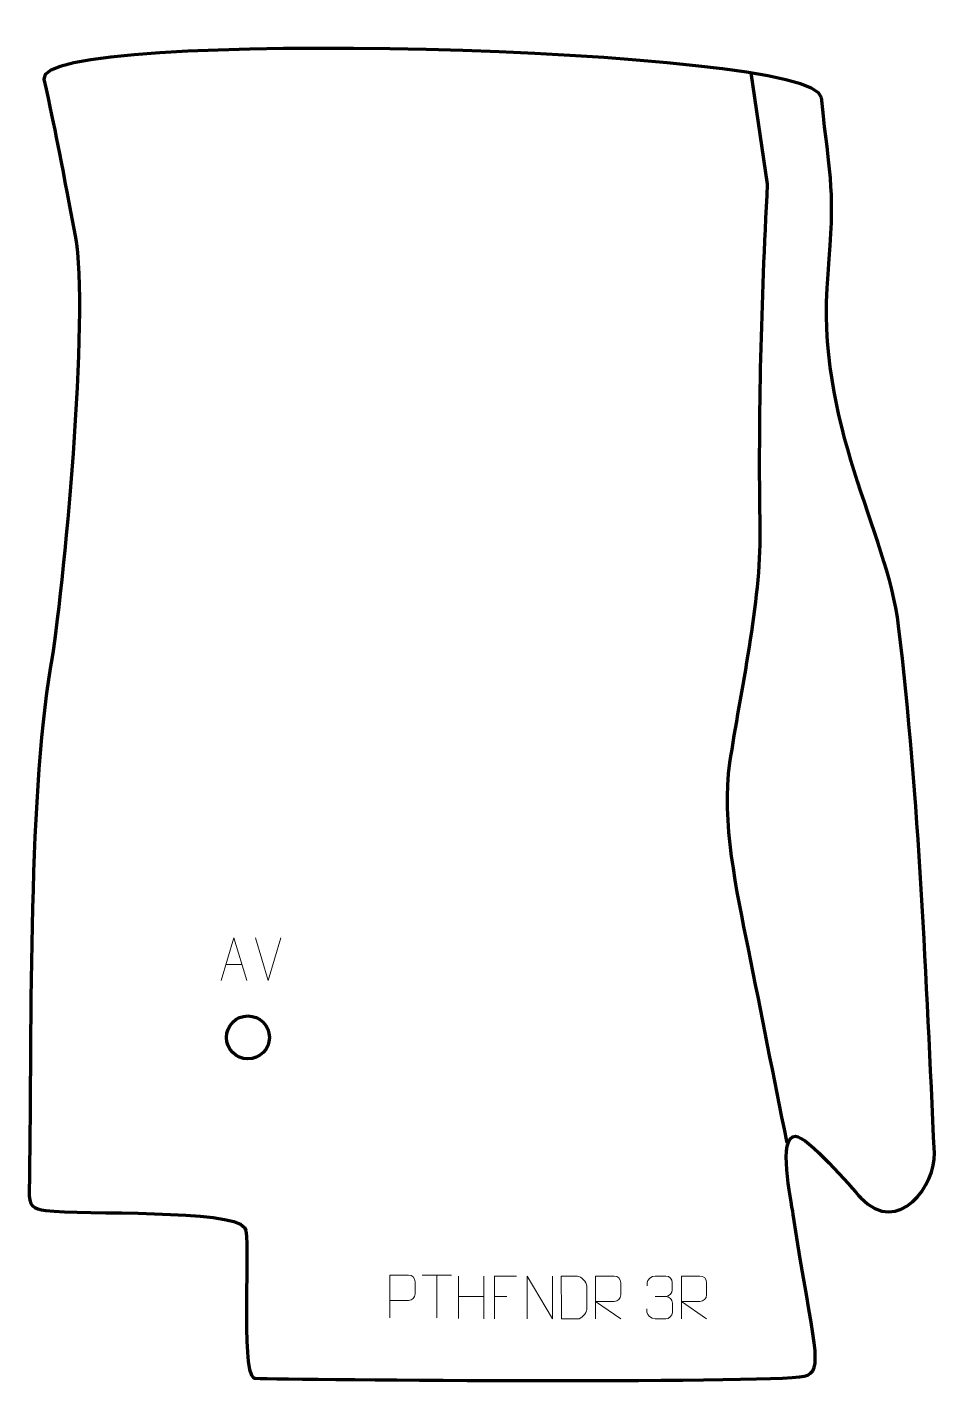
# Model space of a CAD drawing. Header units: millimetres. Extents: x -562 to -32, y -25 to 766.
import ezdxf

# ---------------------------------------------------------------- set-up
doc = ezdxf.new("R2010")
doc.units = ezdxf.units.MM
doc.header["$MEASUREMENT"] = 0
doc.layers.add('layer 1', color=7, linetype='Continuous', plot=False)
doc.layers.add('layer 2', color=7, linetype='Continuous')
doc.layers.add('layer 3', color=7, linetype='Continuous')

msp = doc.modelspace()

# ---------------------------------------------------------------- linework, layer by layer
at = {"layer": 'layer 1', "color": 250, "lineweight": 9}
for points, knots in [([(-448.7895, 209.9457), (-448.7895, 209.9457), (-441.4185, 234.8992), (-441.4185, 234.8992), (-441.4185, 234.8992), (-441.4185, 234.8992), (-433.8486, 209.9457), (-433.8486, 209.9457)], [0, 0, 0, 0, 0.33333333, 0.33333333, 0.33333333, 0.33333333, 1, 1, 1, 1]), ([(-350.3875, 13.1537), (-350.3875, 13.1537), (-350.3875, 38.1073), (-350.3875, 38.1073), (-350.3875, 38.1073), (-346.7925, 38.1073), (-343.1972, 38.1073), (-339.6018, 38.1073), (-339.6018, 38.1073), (-337.2766, 38.0694), (-335.7192, 36.5793), (-335.7234, 34.2132), (-335.7234, 34.2132), (-335.7238, 32.1775), (-335.7238, 29.1182), (-335.7234, 27.0822), (-335.7234, 27.0822), (-335.7299, 25.2068), (-337.5421, 23.2649), (-339.5517, 23.2458), (-339.5517, 23.2458), (-339.5517, 23.2458), (-350.3875, 23.2458), (-350.3875, 23.2458)], [0, 0, 0, 0, 0.14285714, 0.14285714, 0.14285714, 0.14285714, 0.28571429, 0.28571429, 0.28571429, 0.28571429, 0.42857143, 0.42857143, 0.42857143, 0.42857143, 0.57142857, 0.57142857, 0.57142857, 0.57142857, 0.71428571, 0.71428571, 0.71428571, 0.71428571, 1, 1, 1, 1]), ([(-276.6185, 37.5126), (-276.6185, 37.5126), (-289.4925, 37.5126), (-289.4925, 37.5126), (-289.4925, 37.5126), (-289.4925, 37.5126), (-289.4925, 12.559), (-289.4925, 12.559)], [0, 0, 0, 0, 0.33333333, 0.33333333, 0.33333333, 0.33333333, 1, 1, 1, 1]), ([(-270.3829, 12.5591), (-270.3829, 12.5591), (-270.3829, 37.5126), (-270.3829, 37.5126), (-270.3829, 37.5126), (-270.3829, 37.5126), (-255.7281, 12.5591), (-255.7281, 12.5591), (-255.7281, 12.5591), (-255.7281, 12.5591), (-255.7281, 37.5126), (-255.7281, 37.5126)], [0, 0, 0, 0, 0.25, 0.25, 0.25, 0.25, 0.5, 0.5, 0.5, 0.5, 1, 1, 1, 1]), ([(-250.4478, 12.5872), (-248.116, 12.5876), (-243.1658, 12.5636), (-240.8343, 12.5633), (-240.8343, 12.5633), (-238.9093, 12.4579), (-235.5907, 15.9995), (-235.6019, 18.0168), (-235.6019, 18.0168), (-235.6023, 23.7869), (-235.6023, 25.9566), (-235.6019, 31.7259), (-235.6019, 31.7259), (-235.6062, 33.864), (-238.9807, 37.5241), (-241.1331, 37.5106), (-241.1331, 37.5106), (-243.4588, 37.5106), (-248.1831, 37.5106), (-250.5092, 37.5106), (-250.5092, 37.5106), (-250.5088, 31.7637), (-250.4475, 18.3345), (-250.4478, 12.5872)], [0, 0, 0, 0, 0.14285714, 0.14285714, 0.14285714, 0.14285714, 0.28571429, 0.28571429, 0.28571429, 0.28571429, 0.42857143, 0.42857143, 0.42857143, 0.42857143, 0.57142857, 0.57142857, 0.57142857, 0.57142857, 0.71428571, 0.71428571, 0.71428571, 0.71428571, 1, 1, 1, 1]), ([(-230.4782, 12.5722), (-230.4782, 12.5722), (-230.4782, 37.5257), (-230.4782, 37.5257), (-230.4782, 37.5257), (-226.8834, 37.5257), (-223.2879, 37.5257), (-219.6927, 37.5257), (-219.6927, 37.5257), (-217.3674, 37.488), (-215.8101, 35.998), (-215.8142, 33.6316), (-215.8142, 33.6316), (-215.8146, 31.5961), (-215.8146, 28.5367), (-215.8142, 26.5007), (-215.8142, 26.5007), (-215.8207, 24.6252), (-217.633, 22.6834), (-219.6425, 22.6643), (-219.6425, 22.6643), (-219.6425, 22.6643), (-230.4782, 22.6643), (-230.4782, 22.6643), (-230.4782, 22.6643), (-230.4782, 22.6643), (-215.8235, 12.5722), (-215.8235, 12.5722)], [0, 0, 0, 0, 0.125, 0.125, 0.125, 0.125, 0.25, 0.25, 0.25, 0.25, 0.375, 0.375, 0.375, 0.375, 0.5, 0.5, 0.5, 0.5, 0.625, 0.625, 0.625, 0.625, 0.75, 0.75, 0.75, 0.75, 1, 1, 1, 1]), ([(-200.5108, 31.8414), (-200.5108, 31.8414), (-200.5108, 33.6986), (-200.5108, 33.6986), (-200.5108, 33.6986), (-200.5251, 35.4405), (-197.8606, 37.5586), (-195.8015, 37.5359), (-195.8015, 37.5359), (-193.7374, 37.5359), (-191.6734, 37.5359), (-189.6097, 37.5359), (-189.6097, 37.5359), (-187.4152, 37.5447), (-185.8169, 35.6979), (-185.7725, 33.7858), (-185.7725, 33.7858), (-185.7729, 32.3507), (-185.7729, 30.9156), (-185.7725, 29.4801), (-185.7725, 29.4801), (-185.8211, 27.8266), (-187.4237, 25.5966), (-189.622, 25.6066), (-189.622, 25.6066), (-187.4183, 25.5954), (-185.8103, 23.7922), (-185.7563, 21.7327), (-185.7563, 21.7327), (-185.7567, 19.948), (-185.7567, 18.1633), (-185.7563, 16.3782), (-185.7563, 16.3782), (-185.7462, 14.3168), (-187.8011, 12.5537), (-189.622, 12.5618), (-189.622, 12.5618), (-191.6873, 12.5621), (-193.7525, 12.5621), (-195.8181, 12.5618), (-195.8181, 12.5618), (-197.9867, 12.5733), (-200.5177, 14.9735), (-200.5363, 16.4353), (-200.5363, 16.4353), (-200.5363, 16.4353), (-200.5363, 18.3439), (-200.5363, 18.3439)], [0, 0, 0, 0, 0.07692308, 0.07692308, 0.07692308, 0.07692308, 0.15384615, 0.15384615, 0.15384615, 0.15384615, 0.23076923, 0.23076923, 0.23076923, 0.23076923, 0.30769231, 0.30769231, 0.30769231, 0.30769231, 0.38461538, 0.38461538, 0.38461538, 0.38461538, 0.46153846, 0.46153846, 0.46153846, 0.46153846, 0.53846154, 0.53846154, 0.53846154, 0.53846154, 0.61538462, 0.61538462, 0.61538462, 0.61538462, 0.69230769, 0.69230769, 0.69230769, 0.69230769, 0.76923077, 0.76923077, 0.76923077, 0.76923077, 0.84615385, 0.84615385, 0.84615385, 0.84615385, 1, 1, 1, 1]), ([(-180.4782, 12.5722), (-180.4782, 12.5722), (-180.4782, 37.5257), (-180.4782, 37.5257), (-180.4782, 37.5257), (-176.8834, 37.5257), (-173.2879, 37.5257), (-169.6927, 37.5257), (-169.6927, 37.5257), (-167.3674, 37.488), (-165.8101, 35.998), (-165.8142, 33.6316), (-165.8142, 33.6316), (-165.8146, 31.5961), (-165.8146, 28.5367), (-165.8142, 26.5007), (-165.8142, 26.5007), (-165.8207, 24.6252), (-167.633, 22.6834), (-169.6425, 22.6643), (-169.6425, 22.6643), (-169.6425, 22.6643), (-180.4782, 22.6643), (-180.4782, 22.6643), (-180.4782, 22.6643), (-180.4782, 22.6643), (-165.8235, 12.5722), (-165.8235, 12.5722)], [0, 0, 0, 0, 0.125, 0.125, 0.125, 0.125, 0.25, 0.25, 0.25, 0.25, 0.375, 0.375, 0.375, 0.375, 0.5, 0.5, 0.5, 0.5, 0.625, 0.625, 0.625, 0.625, 0.75, 0.75, 0.75, 0.75, 1, 1, 1, 1])]:
    msp.add_open_spline(points, degree=3, knots=knots, dxfattribs=at)
for points in [[(-421.43, 209.9384), (-421.43, 209.9384), (-428.7518, 234.892), (-428.7518, 234.892)], [(-414.1081, 234.892), (-414.1081, 234.892), (-421.4299, 209.9384), (-421.4299, 209.9384)], [(-446.0669, 219.1951), (-446.0669, 219.1951), (-436.5712, 219.1951), (-436.5712, 219.1951)], [(-331.549, 38.0838), (-331.549, 38.0838), (-314.5618, 38.0838), (-314.5618, 38.0838)], [(-323.0552, 13.1538), (-323.0552, 13.1538), (-323.0552, 38.1073), (-323.0552, 38.1073)], [(-310.3771, 37.5126), (-310.3771, 37.5126), (-310.3771, 12.7351), (-310.3771, 12.7351)], [(-295.7338, 37.5126), (-295.7338, 37.5126), (-295.7338, 12.5591), (-295.7338, 12.5591)], [(-310.3771, 25.6303), (-310.3771, 25.6303), (-295.7338, 25.6307), (-295.7338, 25.6307)], [(-289.4925, 25.6329), (-289.4925, 25.6329), (-282.3244, 25.6329), (-282.3244, 25.6329)], [(-195.8011, 25.5962), (-195.8011, 25.5962), (-189.6047, 25.5962), (-189.6047, 25.5962)]]:
    msp.add_open_spline(points, degree=3, dxfattribs=at)
at = {"layer": 'layer 2', "color": 142, "lineweight": 158}
msp.add_open_spline([(-140.0328, 739.3152), (-140.0328, 739.3152), (-130.4214, 674.5523), (-130.4214, 674.5523), (-130.4214, 674.5523), (-134.0588, 602.3033), (-135.8504, 543.8976), (-134.7256, 471.8328), (-134.7256, 471.8328), (-134.0955, 431.4558), (-146.297, 377.6101), (-152.3591, 336.9994), (-152.3591, 336.9994), (-157.4315, 303.0182), (-148.264, 261.8151), (-141.6039, 228.4164), (-141.6039, 228.4164), (-134.1466, 191.0187), (-126.6886, 153.6212), (-119.2304, 116.2237), (-119.2304, 116.2237), (-119.2304, 116.2237), (-119.044, 115.2888), (-119.044, 115.2888)], degree=3, knots=[0, 0, 0, 0, 0.14285714, 0.14285714, 0.14285714, 0.14285714, 0.28571429, 0.28571429, 0.28571429, 0.28571429, 0.42857143, 0.42857143, 0.42857143, 0.42857143, 0.57142857, 0.57142857, 0.57142857, 0.57142857, 0.71428571, 0.71428571, 0.71428571, 0.71428571, 1, 1, 1, 1], dxfattribs=at)
at = {"layer": 'layer 3', "color": 242, "lineweight": 200}
msp.add_ellipse((-433.2077, 176.7689), major_axis=(0, 12.5), ratio=1, dxfattribs=at)
at = {"layer": 'layer 3', "color": 242, "lineweight": 158}
msp.add_open_spline([(-98.8785, 724.9913), (-93.37, 673.9587), (-90.7079, 671.9385), (-94.968, 621.9792), (-94.968, 621.9792), (-102.5136, 533.4918), (-60.5226, 472.8795), (-53.8221, 416.6626), (-53.8221, 416.6626), (-41.7482, 315.3651), (-37.7512, 211.2282), (-32.9697, 109.2267), (-32.9697, 109.2267), (-32.1226, 91.1555), (-53.7401, 60.0643), (-75.8334, 83.1404), (-75.8334, 83.1404), (-81.636, 89.5819), (-107.0381, 119.1032), (-113.9772, 119.1402), (-113.9772, 119.1402), (-124.4578, 119.1962), (-116.5733, 82.0367), (-115.2753, 73.5376), (-115.2753, 73.5376), (-103.6574, -3.2757), (-96.4661, -18.1456), (-108.9105, -20.8511), (-108.9105, -20.8511), (-129.5711, -25.3429), (-428.5474, -22.7693), (-429.7339, -22.006), (-429.7339, -22.006), (-438.1472, -16.5936), (-431.0829, 60.2858), (-435.1471, 65.953), (-435.1471, 65.953), (-442.8107, 76.6391), (-529.1099, 73.1525), (-551.0497, 75.7762), (-551.0497, 75.7762), (-558.6463, 76.6847), (-560.9025, 78.3079), (-560.7374, 87.3108), (-560.7374, 87.3108), (-559.2067, 170.7885), (-561.9362, 314.0096), (-548.2646, 393.0267), (-548.2646, 393.0267), (-541.0233, 434.8789), (-525.3933, 598.9314), (-533.9526, 644.3743), (-533.9526, 644.3743), (-543.5702, 695.4363), (-545.1282, 703.4374), (-552.182, 735.6871), (-552.182, 735.6871), (-558.8238, 766.0546), (-102.1124, 754.9508), (-98.8785, 724.9913)], degree=3, knots=[0, 0, 0, 0, 0.0625, 0.0625, 0.0625, 0.0625, 0.125, 0.125, 0.125, 0.125, 0.1875, 0.1875, 0.1875, 0.1875, 0.25, 0.25, 0.25, 0.25, 0.3125, 0.3125, 0.3125, 0.3125, 0.375, 0.375, 0.375, 0.375, 0.4375, 0.4375, 0.4375, 0.4375, 0.5, 0.5, 0.5, 0.5, 0.5625, 0.5625, 0.5625, 0.5625, 0.625, 0.625, 0.625, 0.625, 0.6875, 0.6875, 0.6875, 0.6875, 0.75, 0.75, 0.75, 0.75, 0.8125, 0.8125, 0.8125, 0.8125, 0.875, 0.875, 0.875, 0.875, 1, 1, 1, 1], dxfattribs=at)

doc.saveas('drawing.dxf')
